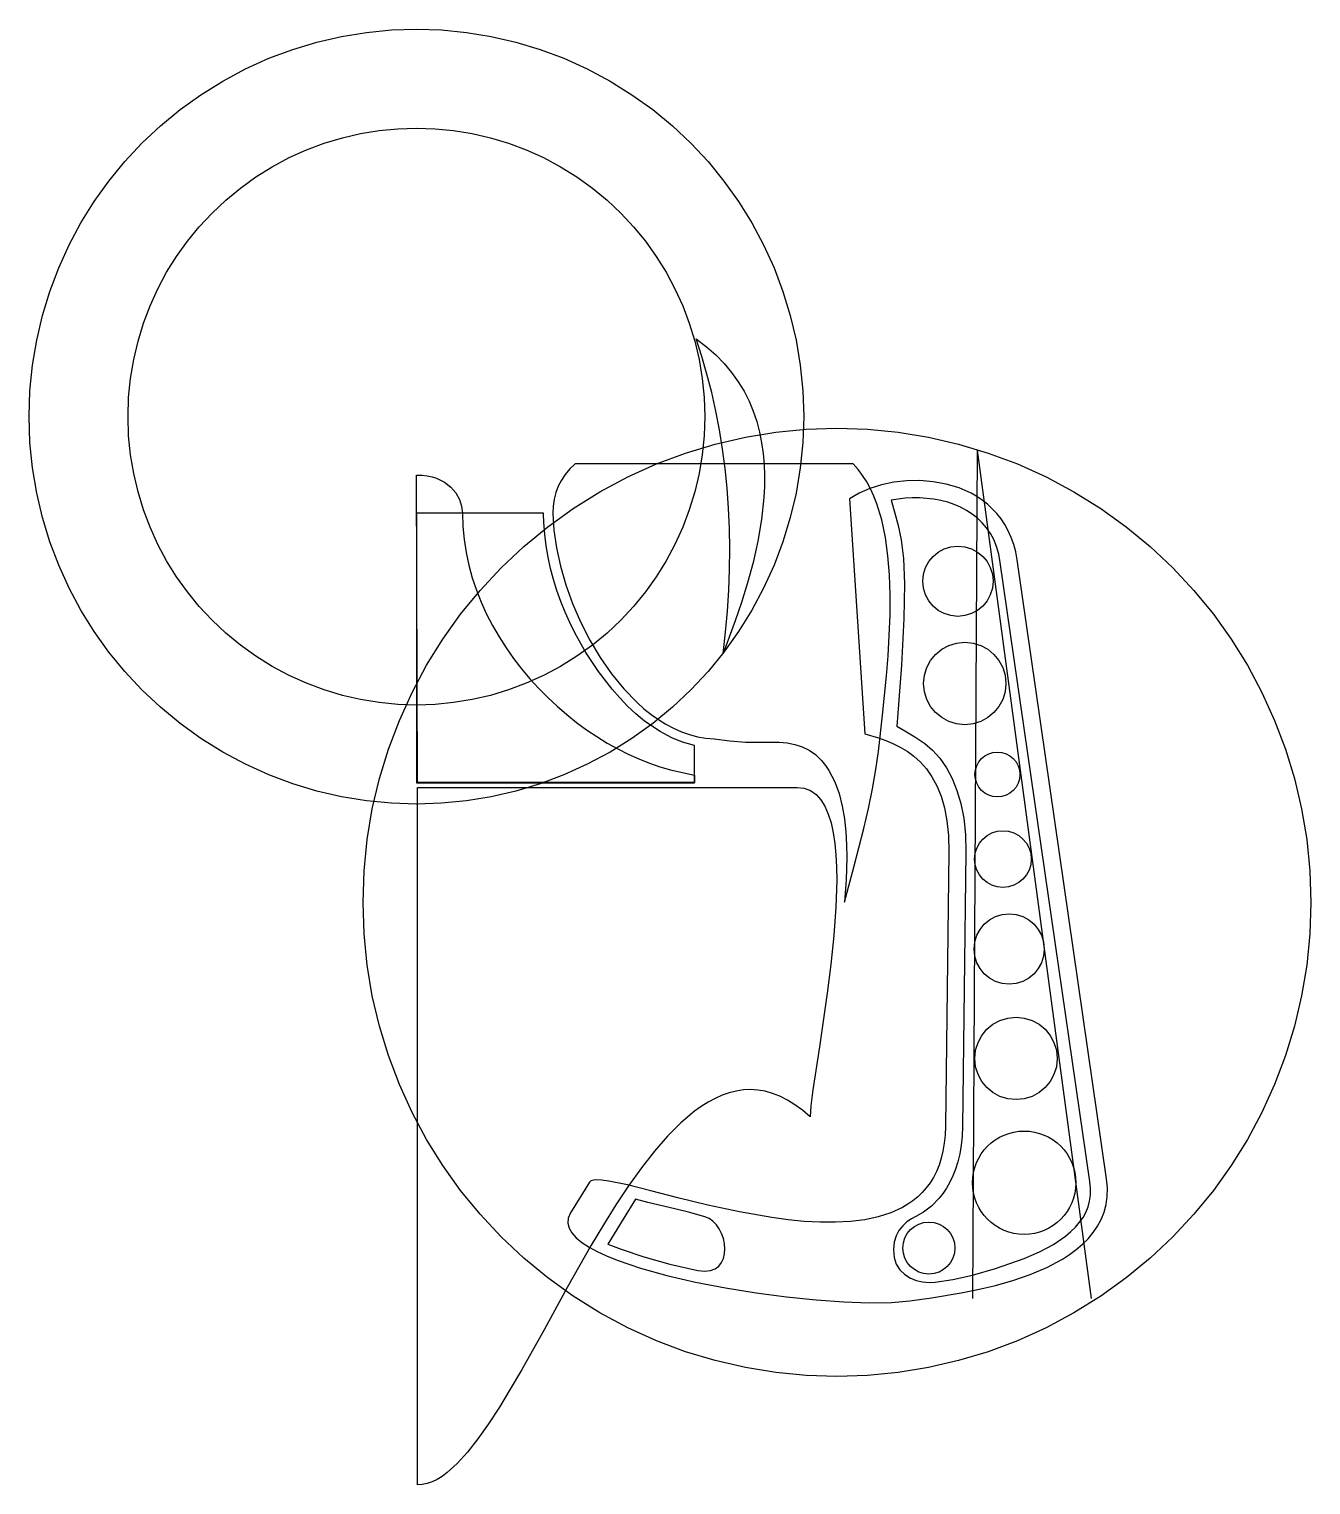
# Model space of a CAD drawing. Extents: x -71 to 165, y -71 to 350.
# Drawn here: x -71.4 to 165, y 82.1 to 350.4 of the extents above; entities that cross this region are included whole.
import ezdxf

# ---------------------------------------------------------------- set-up
doc = ezdxf.new("R2010")
doc.units = 0

msp = doc.modelspace()

# ---------------------------------------------------------------- linework, layer by layer
at = {"layer": 'base', "color": 4}
for p, q in [((0.185252, 210.63238), (49.834202, 210.63238)), ((0.185252, 82.050431), (0.185252, 210.63238)), ((49.834202, 210.63238), (70.221675, 210.63238)), ((70.221675, 210.63238), (71.538177, 210.481267)), ((71.538177, 210.481267), (72.701469, 210.039775)), ((72.701469, 210.039775), (73.718855, 209.325674)), ((73.718855, 209.325674), (74.597641, 208.356735)), ((74.597641, 208.356735), (75.345135, 207.150726)), ((75.345135, 207.150726), (75.968643, 205.725419)), ((75.968643, 205.725419), (76.475471, 204.09858)), ((76.475471, 204.09858), (76.872931, 202.287983)), ((76.872931, 202.287983), (77.168324, 200.311395)), ((77.168324, 200.311395), (77.368959, 198.186589)), ((77.368959, 198.186589), (77.482141, 195.931331)), ((77.482141, 195.931331), (77.515178, 193.563394)), ((77.515178, 193.563394), (77.370048, 188.560556)), ((77.370048, 188.560556), (76.99202, 183.320234)), ((76.99202, 183.320234), (76.43955, 177.984589)), ((76.43955, 177.984589), (75.77109, 172.695778)), ((75.77109, 172.695778), (74.320019, 162.827291)), ((74.320019, 162.827291), (73.106447, 154.85205)), ((55.095964, 153.312807), (53.815053, 152.624845)), ((56.385996, 153.885187), (55.095964, 153.312807)), ((57.685206, 154.33696), (56.385996, 153.885187)), ((58.993651, 154.663091), (57.685206, 154.33696)), ((60.311383, 154.858549), (58.993651, 154.663091)), ((61.638457, 154.918304), (60.311383, 154.858549)), ((62.974928, 154.837326), (61.638457, 154.918304)), ((64.320855, 154.610583), (62.974928, 154.837326)), ((65.676289, 154.233043), (64.320855, 154.610583)), ((67.041285, 153.699677), (65.676289, 154.233043)), ((68.415899, 153.005453), (67.041285, 153.699677)), ((69.800188, 152.145338), (68.415899, 153.005453)), ((73.106447, 154.85205), (72.734856, 151.929791)), ((51.280382, 150.922314), (48.781541, 148.817839)), ((52.54321, 151.82634), (51.280382, 150.922314)), ((53.815053, 152.624845), (52.54321, 151.82634)), ((71.194202, 151.114304), (69.800188, 152.145338)), ((72.598003, 149.907319), (71.194202, 151.114304)), ((72.734856, 151.929791), (72.598003, 149.907319)), ((48.781541, 148.817839), (46.318094, 146.351671)), ((46.318094, 146.351671), (43.889594, 143.564058)), ((43.889594, 143.564058), (41.495607, 140.49525)), ((41.495607, 140.49525), (39.135691, 137.185492)), ((39.135691, 137.185492), (36.809403, 133.675034)), ((36.809403, 133.675034), (34.516308, 130.004124)), ((34.516308, 130.004124), (32.255962, 126.213013)), ((32.255962, 126.213013), (27.83176, 118.431176)), ((27.83176, 118.431176), (23.533275, 110.651511)), ((23.533275, 110.651511), (19.356988, 103.196005)), ((19.356988, 103.196005), (17.313567, 99.690432)), ((17.313567, 99.690432), (15.299375, 96.386643)), ((15.299375, 96.386643), (13.313972, 93.32489)), ((13.313972, 93.32489), (11.356917, 90.545419)), ((11.356917, 90.545419), (9.42777, 88.088477)), ((7.526091, 85.994318), (5.65144, 84.303183)), ((9.42777, 88.088477), (7.526091, 85.994318)), ((4.724113, 83.621328), (3.803377, 83.055326)), ((5.65144, 84.303183), (4.724113, 83.621328)), ((1.080171, 82.102724), (0.185252, 82.050431)), ((1.981461, 82.290992), (1.080171, 82.102724)), ((2.889178, 82.610202), (1.981461, 82.290992)), ((3.803377, 83.055326), (2.889178, 82.610202))]:
    msp.add_line(p, q, dxfattribs=at)
at = {"layer": 'guideVane', "color": 4}
for p, q in [((52.63318, 290.089301), (51.575747, 293.315898)), ((51.575747, 293.315898), (53.484072, 291.877867)), ((53.59483, 286.795277), (52.63318, 290.089301)), ((53.484072, 291.877867), (55.209937, 290.363944)), ((55.209937, 290.363944), (56.760282, 288.779308)), ((56.760282, 288.779308), (58.142045, 287.129139)), ((54.459886, 283.436946), (53.59483, 286.795277)), ((58.142045, 287.129139), (59.362159, 285.418615)), ((59.362159, 285.418615), (60.42756, 283.652916)), ((55.227536, 280.017423), (54.459886, 283.436946)), ((60.42756, 283.652916), (61.345188, 281.837221)), ((61.345188, 281.837221), (62.121974, 279.976709)), ((55.896973, 276.539827), (55.227536, 280.017423)), ((62.121974, 279.976709), (62.764856, 278.076559)), ((56.467386, 273.007275), (55.896973, 276.539827)), ((62.764856, 278.076559), (63.280773, 276.14195)), ((63.280773, 276.14195), (63.67666, 274.178061)), ((63.67666, 274.178061), (63.959449, 272.190072)), ((56.937966, 269.422883), (56.467386, 273.007275)), ((63.959449, 272.190072), (64.136084, 270.183161)), ((57.307906, 265.78977), (56.937966, 269.422883)), ((64.136084, 270.183161), (64.213492, 268.162508)), ((57.576393, 262.111051), (57.307906, 265.78977)), ((64.198619, 266.133291), (64.098393, 264.10069)), ((64.213492, 268.162508), (64.198619, 266.133291)), ((64.098393, 264.10069), (63.669638, 260.046048)), ((57.742616, 258.389844), (57.576393, 262.111051)), ((57.805772, 254.629267), (57.742616, 258.389844)), ((63.669638, 260.046048), (62.982715, 256.040022)), ((62.982715, 256.040022), (62.093119, 252.124039)), ((57.765044, 250.832438), (57.805772, 254.629267)), ((57.619623, 247.002473), (57.765044, 250.832438)), ((62.093119, 252.124039), (61.056334, 248.339532)), ((57.368705, 243.142489), (57.619623, 247.002473)), ((61.056334, 248.339532), (59.927854, 244.727937)), ((59.927854, 244.727937), (58.763168, 241.330685)), ((57.01148, 239.255606), (57.368705, 243.142489)), ((56.547131, 235.344937), (57.01148, 239.255606)), ((58.763168, 241.330685), (56.547134, 235.344937)), ((56.547134, 235.344937), (56.547134, 235.344937))]:
    msp.add_line(p, q, dxfattribs=at)
at = {"layer": 'refAndJunk', "color": 4}
for p, q in [((-18.338107, 348.036862), (-13.806167, 349.083548)), ((-13.806167, 349.083548), (-9.229152, 349.831182)), ((-9.229152, 349.831182), (-4.622089, 350.279762)), ((-4.622089, 350.279762), (-0.000001, 350.429289)), ((-0.000001, 350.429289), (4.622088, 350.279762)), ((4.622088, 350.279762), (9.229151, 349.831182)), ((9.229151, 349.831182), (13.806166, 349.083548)), ((13.806166, 349.083548), (18.338106, 348.036862)), ((-27.206669, 345.046328), (-22.80995, 346.691121)), ((-22.80995, 346.691121), (-18.338107, 348.036862)), ((18.338106, 348.036862), (22.809949, 346.691121)), ((22.809949, 346.691121), (27.206668, 345.046328)), ((-31.513241, 343.10248), (-27.206669, 345.046328)), ((27.206668, 345.046328), (31.51324, 343.10248)), ((-39.75775, 338.342511), (-35.714641, 340.85958)), ((-35.714641, 340.85958), (-31.513241, 343.10248)), ((31.51324, 343.10248), (35.71464, 340.85958)), ((35.71464, 340.85958), (39.757748, 338.342511)), ((-43.594457, 335.584834), (-39.75775, 338.342511)), ((39.757748, 338.342511), (43.594455, 335.584834)), ((-47.217249, 332.59956), (-43.594457, 335.584834)), ((43.594455, 335.584834), (47.217248, 332.59956)), ((-50.618616, 329.399701), (-47.217249, 332.59956)), ((-16.984266, 329.402743), (-13.654537, 330.40478)), ((-13.654537, 330.40478), (-10.280058, 331.184142)), ((-10.280058, 331.184142), (-6.872018, 331.740829)), ((-6.872018, 331.740829), (-3.441603, 332.074842)), ((-3.441603, 332.074842), (-0.000001, 332.186179)), ((-0.000001, 332.186179), (3.441602, 332.074842)), ((3.441602, 332.074842), (6.872017, 331.740829)), ((6.872017, 331.740829), (10.280057, 331.184142)), ((10.280057, 331.184142), (13.654536, 330.40478)), ((13.654536, 330.40478), (16.984265, 329.402743)), ((47.217248, 332.59956), (50.618615, 329.399701)), ((-53.791044, 325.998269), (-50.618616, 329.399701)), ((-23.464728, 326.730645), (-20.258059, 328.178031)), ((-20.258059, 328.178031), (-16.984266, 329.402743)), ((16.984265, 329.402743), (20.258058, 328.178031)), ((20.258058, 328.178031), (23.464727, 326.730645)), ((50.618615, 329.399701), (53.791042, 325.998269)), ((-56.727021, 322.408275), (-53.791044, 325.998269)), ((-29.603581, 323.186376), (-26.593086, 325.060583)), ((-26.593086, 325.060583), (-23.464728, 326.730645)), ((23.464727, 326.730645), (26.593085, 325.060583)), ((26.593085, 325.060583), (29.60358, 323.186376)), ((53.791042, 325.998269), (56.727019, 322.408275)), ((-59.419034, 318.642731), (-56.727021, 322.408275)), ((-32.460389, 321.133013), (-29.603581, 323.186376)), ((29.60358, 323.186376), (32.460388, 321.133013)), ((56.727019, 322.408275), (59.419033, 318.642731)), ((-35.157917, 318.910181), (-32.460389, 321.133013)), ((32.460388, 321.133013), (35.157916, 318.910181)), ((-61.859572, 314.714649), (-59.419034, 318.642731)), ((-37.690571, 316.527569), (-35.157917, 318.910181)), ((35.157916, 318.910181), (37.69057, 316.527569)), ((59.419033, 318.642731), (61.859571, 314.714649)), ((-64.041122, 310.637039), (-61.859572, 314.714649)), ((-40.052758, 313.994866), (-37.690571, 316.527569)), ((37.69057, 316.527569), (40.052757, 313.994866)), ((61.859571, 314.714649), (64.041121, 310.637039)), ((-44.243354, 308.51794), (-42.238884, 311.32176)), ((-42.238884, 311.32176), (-40.052758, 313.994866)), ((40.052757, 313.994866), (42.238882, 311.32176)), ((42.238882, 311.32176), (44.243353, 308.51794)), ((-65.956172, 306.422915), (-64.041122, 310.637039)), ((64.041121, 310.637039), (65.956171, 306.422915)), ((-67.59721, 302.085288), (-65.956172, 306.422915)), ((-46.060576, 305.593093), (-44.243354, 308.51794)), ((44.243353, 308.51794), (46.060575, 305.593093)), ((65.956171, 306.422915), (67.597209, 302.085288)), ((-47.684956, 302.55691), (-46.060576, 305.593093)), ((46.060575, 305.593093), (47.684955, 302.55691)), ((-68.956723, 297.637169), (-67.59721, 302.085288)), ((-49.110901, 299.419077), (-47.684956, 302.55691)), ((47.684955, 302.55691), (49.1109, 299.419077)), ((67.597209, 302.085288), (68.956722, 297.637169)), ((-50.332816, 296.189284), (-49.110901, 299.419077)), ((49.1109, 299.419077), (50.332814, 296.189284)), ((-70.027199, 293.091569), (-68.956723, 297.637169)), ((-51.345108, 292.877219), (-50.332816, 296.189284)), ((50.332814, 296.189284), (51.345106, 292.877219)), ((68.956722, 297.637169), (70.027197, 293.091569)), ((-70.801125, 288.461502), (-70.027199, 293.091569)), ((-52.142183, 289.49257), (-51.345108, 292.877219)), ((51.345106, 292.877219), (52.142182, 289.49257)), ((70.027197, 293.091569), (70.801124, 288.461502)), ((-71.27099, 283.759978), (-70.801125, 288.461502)), ((-52.718448, 286.045026), (-52.142183, 289.49257)), ((52.142182, 289.49257), (52.718447, 286.045026)), ((70.801124, 288.461502), (71.270989, 283.759978)), ((-53.068309, 282.544276), (-52.718448, 286.045026)), ((52.718447, 286.045026), (53.068308, 282.544276)), ((-71.429281, 279.000008), (-71.27099, 283.759978)), ((-53.186172, 279.000008), (-53.068309, 282.544276)), ((53.068308, 282.544276), (53.186171, 279.000008)), ((71.270989, 283.759978), (71.42928, 279.000008)), ((-71.27099, 274.240039), (-71.429281, 279.000008)), ((-53.068309, 275.455739), (-53.186172, 279.000008)), ((53.186171, 279.000008), (53.068308, 275.455739)), ((53.186171, 279.000008), (53.186171, 279.000008)), ((66.270354, 276.11593), (71.908014, 276.664857)), ((71.42928, 279.000008), (71.270989, 274.240039)), ((71.42928, 279.000008), (71.42928, 279.000008)), ((71.908014, 276.664857), (77.564059, 276.847833)), ((77.564059, 276.847833), (83.220104, 276.664857)), ((83.220104, 276.664857), (88.857764, 276.11593)), ((-70.801125, 269.538515), (-71.27099, 274.240039)), ((-52.718448, 271.954989), (-53.068309, 275.455739)), ((49.651544, 272.27344), (55.123734, 273.920221)), ((53.068308, 275.455739), (52.718447, 271.954989)), ((55.123734, 273.920221), (60.669466, 275.201051)), ((60.669466, 275.201051), (66.270354, 276.11593)), ((71.270989, 274.240039), (70.801124, 269.538515)), ((88.857764, 276.11593), (94.458652, 275.201051)), ((94.458652, 275.201051), (100.004384, 273.920221)), ((100.004384, 273.920221), (105.476574, 272.27344)), ((-52.142183, 268.507445), (-52.718448, 271.954989)), ((44.271283, 270.260708), (49.651544, 272.27344)), ((52.718447, 271.954989), (52.142182, 268.507445)), ((103.394154, 272.796563), (102.536636, 116.407789)), ((103.394154, 272.796563), (124.43013, 116.407789)), ((105.476574, 272.27344), (110.856835, 270.260708)), ((-70.027199, 264.908447), (-70.801125, 269.538515)), ((-51.345108, 265.122796), (-52.142183, 268.507445)), ((39.001335, 267.882023), (44.271283, 270.260708)), ((52.142182, 268.507445), (51.345106, 265.122796)), ((70.801124, 269.538515), (70.027197, 264.908447)), ((110.856835, 270.260708), (116.126784, 267.882023)), ((33.860085, 265.137388), (39.001335, 267.882023)), ((116.126784, 267.882023), (121.268033, 265.137388)), ((-68.956723, 260.362848), (-70.027199, 264.908447)), ((-50.332816, 261.810731), (-51.345108, 265.122796)), ((28.912537, 262.057253), (33.860085, 265.137388)), ((51.345106, 265.122796), (50.332814, 261.810731)), ((70.027197, 264.908447), (68.956722, 260.362848)), ((121.268033, 265.137388), (126.215581, 262.057253)), ((-67.59721, 255.914729), (-68.956723, 260.362848)), ((-49.110901, 258.580938), (-50.332816, 261.810731)), ((24.217562, 258.682686), (28.912537, 262.057253)), ((50.332814, 261.810731), (49.1109, 258.580938)), ((68.956722, 260.362848), (67.597209, 255.914729)), ((126.215581, 262.057253), (130.910556, 258.682686)), ((-47.684956, 255.443105), (-49.110901, 258.580938)), ((19.784353, 255.029609), (24.217562, 258.682686)), ((49.1109, 258.580938), (47.684955, 255.443105)), ((130.910556, 258.682686), (135.343765, 255.029609)), ((-65.956172, 251.577101), (-67.59721, 255.914729)), ((-46.060576, 252.406922), (-47.684956, 255.443105)), ((15.622104, 251.113945), (19.784353, 255.029609)), ((47.684955, 255.443105), (46.060575, 252.406922)), ((67.597209, 255.914729), (65.956171, 251.577101)), ((135.343765, 255.029609), (139.506014, 251.113945)), ((-44.243354, 249.482075), (-46.060576, 252.406922)), ((46.060575, 252.406922), (44.243353, 249.482075)), ((-64.041122, 247.362977), (-65.956172, 251.577101)), ((11.740007, 246.951615), (15.622104, 251.113945)), ((65.956171, 251.577101), (64.041121, 247.362977)), ((139.506014, 251.113945), (143.388111, 246.951615)), ((-61.859572, 243.285368), (-64.041122, 247.362977)), ((-42.238884, 246.678255), (-44.243354, 249.482075)), ((8.147255, 242.558543), (11.740007, 246.951615)), ((44.243353, 249.482075), (42.238882, 246.678255)), ((64.041121, 247.362977), (61.859571, 243.285368)), ((143.388111, 246.951615), (146.980863, 242.558543)), ((-40.052758, 244.005149), (-42.238884, 246.678255)), ((42.238882, 246.678255), (40.052757, 244.005149)), ((-59.419034, 239.357286), (-61.859572, 243.285368)), ((-37.690571, 241.472446), (-40.052758, 244.005149)), ((4.85304, 237.95065), (8.147255, 242.558543)), ((40.052757, 244.005149), (37.69057, 241.472446)), ((61.859571, 243.285368), (59.419033, 239.357286)), ((146.980863, 242.558543), (150.275078, 237.95065)), ((-56.727021, 235.591742), (-59.419034, 239.357286)), ((-35.157917, 239.089834), (-37.690571, 241.472446)), ((-32.460389, 236.867002), (-35.157917, 239.089834)), ((35.157916, 239.089834), (32.460388, 236.867002)), ((37.69057, 241.472446), (35.157916, 239.089834)), ((59.419033, 239.357286), (56.727019, 235.591742)), ((-29.603581, 234.813639), (-32.460389, 236.867002)), ((1.866556, 233.143859), (4.85304, 237.95065)), ((32.460388, 236.867002), (29.60358, 234.813639)), ((150.275078, 237.95065), (153.261562, 233.143859)), ((-53.791044, 232.001748), (-56.727021, 235.591742)), ((-26.593086, 232.939432), (-29.603581, 234.813639)), ((29.60358, 234.813639), (26.593085, 232.939432)), ((56.727019, 235.591742), (53.791042, 232.001748)), ((-50.618616, 228.600315), (-53.791044, 232.001748)), ((-23.464728, 231.26937), (-26.593086, 232.939432)), ((-20.258059, 229.821984), (-23.464728, 231.26937)), ((-0.803005, 228.154092), (1.866556, 233.143859)), ((23.464727, 231.26937), (20.258058, 229.821984)), ((26.593085, 232.939432), (23.464727, 231.26937)), ((53.791042, 232.001748), (50.618615, 228.600315)), ((153.261562, 233.143859), (155.931123, 228.154092)), ((-47.217249, 225.400456), (-50.618616, 228.600315)), ((-16.984266, 228.597272), (-20.258059, 229.821984)), ((-13.654537, 227.595235), (-16.984266, 228.597272)), ((-3.14645, 222.997272), (-0.803005, 228.154092)), ((16.984265, 228.597272), (13.654536, 227.595235)), ((20.258058, 229.821984), (16.984265, 228.597272)), ((50.618615, 228.600315), (47.217248, 225.400456)), ((155.931123, 228.154092), (158.274568, 222.997272)), ((-10.280058, 226.815873), (-13.654537, 227.595235)), ((-6.872018, 226.259186), (-10.280058, 226.815873)), ((-3.441603, 225.925173), (-6.872018, 226.259186)), ((-0.000001, 225.813836), (-3.441603, 225.925173)), ((3.441602, 225.925173), (-0.000001, 225.813836)), ((6.872017, 226.259186), (3.441602, 225.925173)), ((10.280057, 226.815873), (6.872017, 226.259186)), ((13.654536, 227.595235), (10.280057, 226.815873)), ((-43.594457, 222.415183), (-47.217249, 225.400456)), ((-5.154586, 217.689321), (-3.14645, 222.997272)), ((47.217248, 225.400456), (43.594455, 222.415183)), ((158.274568, 222.997272), (160.282704, 217.689321)), ((-39.75775, 219.657506), (-43.594457, 222.415183)), ((43.594455, 222.415183), (39.757748, 219.657506)), ((-35.714641, 217.140437), (-39.75775, 219.657506)), ((-6.818221, 212.246162), (-5.154586, 217.689321)), ((39.757748, 219.657506), (35.71464, 217.140437)), ((160.282704, 217.689321), (161.946339, 212.246162)), ((-31.513241, 214.897536), (-35.714641, 217.140437)), ((-27.206669, 212.953689), (-31.513241, 214.897536)), ((31.51324, 214.897536), (27.206668, 212.953689)), ((35.71464, 217.140437), (31.51324, 214.897536)), ((-22.80995, 211.308895), (-27.206669, 212.953689)), ((-8.128161, 206.683716), (-6.818221, 212.246162)), ((27.206668, 212.953689), (22.809949, 211.308895)), ((161.946339, 212.246162), (163.256279, 206.683716)), ((-18.338107, 209.963155), (-22.80995, 211.308895)), ((-13.806167, 208.916468), (-18.338107, 209.963155)), ((18.338106, 209.963155), (13.806166, 208.916468)), ((22.809949, 211.308895), (18.338106, 209.963155)), ((-9.229152, 208.168835), (-13.806167, 208.916468)), ((-4.622089, 207.720255), (-9.229152, 208.168835)), ((-9.075215, 201.017906), (-8.128161, 206.683716)), ((-0.000001, 207.570728), (-4.622089, 207.720255)), ((4.622088, 207.720255), (-0.000001, 207.570728)), ((9.229151, 208.168835), (4.622088, 207.720255)), ((13.806166, 208.916468), (9.229151, 208.168835)), ((163.256279, 206.683716), (164.203333, 201.017906)), ((-9.650188, 195.264655), (-9.075215, 201.017906)), ((164.203333, 201.017906), (164.778306, 195.264655)), ((-9.843888, 189.439885), (-9.650188, 195.264655)), ((164.778306, 195.264655), (164.972006, 189.439885)), ((-9.650188, 183.615115), (-9.843888, 189.439885)), ((164.972006, 189.439885), (164.778306, 183.615115)), ((164.972006, 189.439885), (164.972006, 189.439885)), ((-9.075215, 177.861864), (-9.650188, 183.615115)), ((164.778306, 183.615115), (164.203333, 177.861864)), ((-8.128161, 172.196054), (-9.075215, 177.861864)), ((164.203333, 177.861864), (163.256279, 172.196054)), ((-6.818221, 166.633609), (-8.128161, 172.196054)), ((163.256279, 172.196054), (161.946339, 166.633609)), ((-5.154586, 161.190449), (-6.818221, 166.633609)), ((161.946339, 166.633609), (160.282704, 161.190449)), ((-3.14645, 155.882498), (-5.154586, 161.190449)), ((160.282704, 161.190449), (158.274568, 155.882498)), ((-0.803005, 150.725678), (-3.14645, 155.882498)), ((158.274568, 155.882498), (155.931123, 150.725678)), ((1.866556, 145.735911), (-0.803005, 150.725678)), ((155.931123, 150.725678), (153.261562, 145.735911)), ((4.85304, 140.92912), (1.866556, 145.735911)), ((153.261562, 145.735911), (150.275078, 140.92912)), ((8.147255, 136.321227), (4.85304, 140.92912)), ((150.275078, 140.92912), (146.980863, 136.321227)), ((11.740007, 131.928155), (8.147255, 136.321227)), ((146.980863, 136.321227), (143.388111, 131.928155)), ((15.622104, 127.765825), (11.740007, 131.928155)), ((143.388111, 131.928155), (139.506014, 127.765825)), ((19.784353, 123.850161), (15.622104, 127.765825)), ((139.506014, 127.765825), (135.343765, 123.850161)), ((24.217562, 120.197084), (19.784353, 123.850161)), ((135.343765, 123.850161), (130.910556, 120.197084)), ((28.912537, 116.822517), (24.217562, 120.197084)), ((130.910556, 120.197084), (126.215581, 116.822517)), ((33.860085, 113.742382), (28.912537, 116.822517)), ((126.215581, 116.822517), (121.268033, 113.742382)), ((39.001335, 110.997747), (33.860085, 113.742382)), ((121.268033, 113.742382), (116.126784, 110.997747)), ((44.271283, 108.619063), (39.001335, 110.997747)), ((116.126784, 110.997747), (110.856835, 108.619063)), ((49.651544, 106.60633), (44.271283, 108.619063)), ((110.856835, 108.619063), (105.476574, 106.60633)), ((55.123734, 104.959549), (49.651544, 106.60633)), ((60.669466, 103.678719), (55.123734, 104.959549)), ((100.004384, 104.959549), (94.458652, 103.678719)), ((105.476574, 106.60633), (100.004384, 104.959549)), ((66.270354, 102.76384), (60.669466, 103.678719)), ((71.908014, 102.214913), (66.270354, 102.76384)), ((77.564059, 102.031938), (71.908014, 102.214913)), ((83.220104, 102.214913), (77.564059, 102.031938)), ((88.857764, 102.76384), (83.220104, 102.214913)), ((94.458652, 103.678719), (88.857764, 102.76384))]:
    msp.add_line(p, q, dxfattribs=at)
at = {"layer": 'shroud', "color": 4}
for p, q in [((28.299849, 269.347154), (27.456509, 268.346841)), ((29.277767, 270.289716), (28.299849, 269.347154)), ((80.544803, 270.289716), (29.277767, 270.289716)), ((81.455918, 269.262427), (80.5448, 270.289742)), ((80.5448, 270.289742), (80.5448, 270.289742)), ((82.289179, 268.150285), (81.455918, 269.262427)), ((26.170886, 266.173043), (25.727263, 264.999598)), ((26.747078, 267.288797), (26.170886, 266.173043)), ((27.456509, 268.346841), (26.747078, 267.288797)), ((83.047431, 266.957741), (82.289179, 268.150285)), ((83.733521, 265.689214), (83.047431, 266.957741)), ((25.415539, 263.768483), (25.235043, 262.479718)), ((25.727263, 264.999598), (25.415539, 263.768483)), ((84.350298, 264.349127), (83.733521, 265.689214)), ((84.900609, 262.941902), (84.350298, 264.349127)), ((25.235043, 262.479718), (25.185106, 261.133323)), ((25.185106, 261.133323), (25.365109, 258.044429)), ((85.813225, 259.943734), (84.900609, 262.941902)), ((25.365109, 258.044429), (25.830547, 254.792437)), ((86.494157, 256.730086), (85.813225, 259.943734)), ((86.966194, 253.336344), (86.494157, 256.730086)), ((25.830547, 254.792437), (26.568217, 251.426386)), ((87.252113, 249.797885), (86.966194, 253.336344)), ((26.568217, 251.426386), (27.564916, 247.995316)), ((87.374705, 246.150086), (87.252113, 249.797885)), ((27.564916, 247.995316), (28.807441, 244.548266)), ((28.807441, 244.548266), (30.282589, 241.134276)), ((87.356755, 242.428331), (87.374705, 246.150086)), ((87.221046, 238.668), (87.356755, 242.428331)), ((30.282589, 241.134276), (31.977157, 237.802386)), ((31.977157, 237.802386), (33.877942, 234.601634)), ((86.990363, 234.90447), (87.221046, 238.668)), ((33.877942, 234.601634), (35.97174, 231.58106)), ((86.687491, 231.173123), (86.990363, 234.90447)), ((35.97174, 231.58106), (38.245349, 228.789704)), ((85.956326, 223.948502), (86.687491, 231.173123)), ((38.245349, 228.789704), (40.685565, 226.276606)), ((40.685565, 226.276606), (41.964025, 225.139729)), ((41.964025, 225.139729), (43.279186, 224.090805)), ((43.279186, 224.090805), (44.629397, 223.135966)), ((44.629397, 223.135966), (46.013008, 222.28134)), ((85.209832, 217.277172), (85.956326, 223.948502)), ((46.013008, 222.28134), (47.428368, 221.533059)), ((47.428368, 221.533059), (48.873828, 220.897251)), ((48.873828, 220.897251), (50.347736, 220.380048)), ((50.347736, 220.380048), (51.848443, 219.987578)), ((51.848443, 219.987578), (53.374298, 219.725972)), ((53.374298, 219.725972), (54.92365, 219.60136)), ((54.92365, 219.60136), (57.79374, 219.194252)), ((57.79374, 219.194252), (60.676765, 218.969792)), ((60.676765, 218.969792), (64.080791, 218.955681)), ((64.080791, 218.955681), (65.49736, 219.001214)), ((65.49736, 219.001214), (66.933487, 218.965694)), ((66.933487, 218.965694), (68.366826, 218.823471)), ((68.366826, 218.823471), (69.775025, 218.548894)), ((69.775025, 218.548894), (71.135742, 218.116315)), ((71.135742, 218.116315), (72.426632, 217.50008)), ((72.426632, 217.50008), (73.625346, 216.674543)), ((73.625346, 216.674543), (74.709536, 215.614051)), ((74.709536, 215.614051), (75.430394, 214.696211)), ((84.754387, 213.908238), (85.209832, 217.277172)), ((75.430394, 214.696211), (76.073426, 213.731781)), ((76.073426, 213.731781), (76.643032, 212.724987)), ((76.643032, 212.724987), (77.143607, 211.680051)), ((84.130464, 210.369165), (84.754387, 213.908238)), ((77.143607, 211.680051), (77.955233, 209.492628)), ((77.955233, 209.492628), (78.543463, 207.203295)), ((83.375209, 206.730421), (84.130464, 210.369165)), ((78.543463, 207.203295), (78.94346, 204.845825)), ((82.525757, 203.062463), (83.375209, 206.730421)), ((78.94346, 204.845825), (79.190376, 202.453992)), ((79.190376, 202.453992), (79.319374, 200.061572)), ((80.692814, 195.920793), (82.525757, 203.062463)), ((79.319374, 200.061572), (79.365613, 197.702343)), ((78.928747, 189.507877), (80.692814, 195.920793)), ((79.365613, 197.702343), (79.233841, 193.600133)), ((79.233841, 193.600133), (78.928747, 189.507877))]:
    msp.add_line(p, q, dxfattribs=at)
at = {"layer": 'stand', "color": 4}
for p, q in [((83.611649, 265.737734), (81.633621, 264.864982)), ((85.767067, 266.419106), (83.611649, 265.737734)), ((88.057858, 266.897452), (85.767067, 266.419106)), ((90.442007, 267.161125), (88.057858, 266.897452)), ((92.877496, 267.198481), (90.442007, 267.161125)), ((95.322309, 266.997874), (92.877496, 267.198481)), ((97.73443, 266.547658), (95.322309, 266.997874)), ((100.071843, 265.836186), (97.73443, 266.547658)), ((102.29253, 264.851814), (100.071843, 265.836186)), ((81.633621, 264.864982), (79.874999, 263.812495)), ((79.874999, 263.812495), (82.687499, 220.500001)), ((103.345971, 264.253651), (102.29253, 264.851814)), ((104.354475, 263.582895), (103.345971, 264.253651)), ((105.312789, 262.838092), (104.354475, 263.582895)), ((106.215662, 262.017784), (105.312789, 262.838092)), ((107.057841, 261.120517), (106.215662, 262.017784)), ((107.834074, 260.144835), (107.057841, 261.120517)), ((108.53911, 259.089282), (107.834074, 260.144835)), ((109.167695, 257.952403), (108.53911, 259.089282)), ((109.714579, 256.73274), (109.167695, 257.952403)), ((97.348468, 254.622701), (98.56515, 255.00038)), ((98.56515, 255.00038), (99.87144, 255.132065)), ((99.87144, 255.132065), (101.177729, 255.00038)), ((101.177729, 255.00038), (102.394411, 254.622701)), ((110.174509, 255.42884), (109.714579, 256.73274)), ((110.542232, 254.039246), (110.174509, 255.42884)), ((94.496709, 252.274345), (95.288183, 253.233619)), ((95.288183, 253.233619), (96.247457, 254.025093)), ((96.247457, 254.025093), (97.348468, 254.622701)), ((102.394411, 254.622701), (103.495421, 254.025093)), ((103.495421, 254.025093), (104.454695, 253.233619)), ((104.454695, 253.233619), (105.246169, 252.274345)), ((110.812498, 252.562502), (110.542232, 254.039246)), ((127.30482, 138.44409), (110.812498, 252.562502)), ((93.389735, 248.650363), (93.52142, 249.956653)), ((93.52142, 249.956653), (93.8991, 251.173335)), ((93.8991, 251.173335), (94.496709, 252.274345)), ((105.246169, 252.274345), (105.843777, 251.173335)), ((105.843777, 251.173335), (106.221456, 249.956653)), ((106.221456, 249.956653), (106.353142, 248.650363)), ((93.52142, 247.344074), (93.389735, 248.650363)), ((93.8991, 246.127392), (93.52142, 247.344074)), ((106.221456, 247.344074), (105.843777, 246.127392)), ((106.353142, 248.650363), (106.221456, 247.344074)), ((106.353142, 248.650363), (106.353142, 248.650363)), ((94.496709, 245.026382), (93.8991, 246.127392)), ((95.288183, 244.067108), (94.496709, 245.026382)), ((105.246169, 245.026382), (104.454695, 244.067108)), ((105.843777, 246.127392), (105.246169, 245.026382)), ((96.247457, 243.275634), (95.288183, 244.067108)), ((97.348468, 242.678026), (96.247457, 243.275634)), ((98.56515, 242.300347), (97.348468, 242.678026)), ((99.87144, 242.168662), (98.56515, 242.300347)), ((101.177729, 242.300347), (99.87144, 242.168662)), ((102.394411, 242.678026), (101.177729, 242.300347)), ((103.495421, 243.275634), (102.394411, 242.678026)), ((104.454695, 244.067108), (103.495421, 243.275634)), ((96.884571, 236.089485), (98.174893, 236.789849)), ((98.174893, 236.789849), (99.600777, 237.232468)), ((99.600777, 237.232468), (101.131675, 237.386795)), ((101.131675, 237.386795), (102.662573, 237.232468)), ((102.662573, 237.232468), (104.088456, 236.789849)), ((104.088456, 236.789849), (105.378778, 236.089485)), ((94.132427, 232.747385), (94.832791, 234.037707)), ((94.832791, 234.037707), (95.760354, 235.161923)), ((95.760354, 235.161923), (96.884571, 236.089485)), ((105.378778, 236.089485), (106.502994, 235.161923)), ((106.502994, 235.161923), (107.430556, 234.037707)), ((107.430556, 234.037707), (108.13092, 232.747385)), ((93.53548, 229.790604), (93.689808, 231.321502)), ((93.689808, 231.321502), (94.132427, 232.747385)), ((108.13092, 232.747385), (108.573539, 231.321502)), ((108.573539, 231.321502), (108.727867, 229.790604)), ((93.689808, 228.259705), (93.53548, 229.790604)), ((94.132427, 226.833821), (93.689808, 228.259705)), ((108.573539, 228.259705), (108.13092, 226.833821)), ((108.727867, 229.790604), (108.573539, 228.259705)), ((108.727867, 229.790604), (108.727867, 229.790604)), ((94.832791, 225.543498), (94.132427, 226.833821)), ((95.760354, 224.419282), (94.832791, 225.543498)), ((107.430556, 225.543498), (106.502994, 224.419282)), ((108.13092, 226.833821), (107.430556, 225.543498)), ((96.884571, 223.491719), (95.760354, 224.419282)), ((98.174893, 222.791356), (96.884571, 223.491719)), ((99.600777, 222.348737), (98.174893, 222.791356)), ((104.088456, 222.791356), (102.662573, 222.348737)), ((105.378778, 223.491719), (104.088456, 222.791356)), ((106.502994, 224.419282), (105.378778, 223.491719)), ((82.687499, 220.500001), (85.233545, 219.754122)), ((101.131675, 222.194409), (99.600777, 222.348737)), ((102.662573, 222.348737), (101.131675, 222.194409)), ((85.233545, 219.754122), (86.555646, 219.287666)), ((86.555646, 219.287666), (87.886989, 218.734751)), ((87.886989, 218.734751), (89.209963, 218.077292)), ((89.209963, 218.077292), (90.506962, 217.297203)), ((90.506962, 217.297203), (91.760377, 216.3764)), ((91.760377, 216.3764), (92.952599, 215.296796)), ((92.952599, 215.296796), (94.06602, 214.040307)), ((103.34177, 214.629146), (103.723588, 215.332592)), ((103.723588, 215.332592), (104.229269, 215.945482)), ((104.229269, 215.945482), (104.842158, 216.451163)), ((104.842158, 216.451163), (105.545604, 216.832981)), ((105.545604, 216.832981), (106.322954, 217.074284)), ((106.322954, 217.074284), (107.157554, 217.158419)), ((107.157554, 217.158419), (107.992155, 217.074284)), ((107.992155, 217.074284), (108.769505, 216.832981)), ((108.769505, 216.832981), (109.472951, 216.451163)), ((109.472951, 216.451163), (110.08584, 215.945482)), ((110.08584, 215.945482), (110.59152, 215.332592)), ((110.59152, 215.332592), (110.973338, 214.629146)), ((94.06602, 214.040307), (95.083032, 212.588846)), ((95.083032, 212.588846), (95.986026, 210.924328)), ((103.016332, 213.017194), (103.100467, 213.851795)), ((103.100467, 212.182595), (103.016332, 213.017194)), ((103.100467, 213.851795), (103.34177, 214.629146)), ((103.34177, 211.405245), (103.100467, 212.182595)), ((110.973338, 214.629146), (111.214641, 213.851795)), ((111.214641, 212.182595), (110.973338, 211.405245)), ((111.214641, 213.851795), (111.298776, 213.017194)), ((111.298776, 213.017194), (111.214641, 212.182595)), ((111.298776, 213.017194), (111.298776, 213.017194)), ((95.986026, 210.924328), (96.757394, 209.028668)), ((103.723588, 210.7018), (103.34177, 211.405245)), ((104.229269, 210.088911), (103.723588, 210.7018)), ((104.842158, 209.583231), (104.229269, 210.088911)), ((105.545604, 209.201413), (104.842158, 209.583231)), ((109.472951, 209.583231), (108.769505, 209.201413)), ((110.08584, 210.088911), (109.472951, 209.583231)), ((110.59152, 210.7018), (110.08584, 210.088911)), ((110.973338, 211.405245), (110.59152, 210.7018)), ((96.757394, 209.028668), (97.379528, 206.883781)), ((97.379528, 206.883781), (97.83482, 204.47158)), ((106.322954, 208.96011), (105.545604, 209.201413)), ((107.157554, 208.875976), (106.322954, 208.96011)), ((107.992155, 208.96011), (107.157554, 208.875976)), ((108.769505, 209.201413), (107.992155, 208.96011)), ((97.83482, 204.47158), (98.10566, 201.773981)), ((98.10566, 201.773981), (98.17444, 198.772897)), ((104.485046, 201.121639), (105.257634, 201.759082)), ((105.257634, 201.759082), (106.144374, 202.240389)), ((106.144374, 202.240389), (107.124274, 202.544567)), ((107.124274, 202.544567), (108.176342, 202.650625)), ((108.176342, 202.650625), (109.228411, 202.544567)), ((109.228411, 202.544567), (110.20831, 202.240389)), ((110.20831, 202.240389), (111.09505, 201.759082)), ((111.09505, 201.759082), (111.867637, 201.121639)), ((98.17444, 198.772897), (97.563697, 148.160902)), ((103.062118, 198.482412), (103.366297, 199.462312)), ((103.366297, 199.462312), (103.847603, 200.349052)), ((103.847603, 200.349052), (104.485046, 201.121639)), ((111.867637, 201.121639), (112.505079, 200.349052)), ((112.505079, 200.349052), (112.986385, 199.462312)), ((112.986385, 199.462312), (113.290563, 198.482412)), ((102.956061, 197.430343), (103.062118, 198.482412)), ((103.062118, 196.378274), (102.956061, 197.430343)), ((103.366297, 195.398374), (103.062118, 196.378274)), ((113.290563, 196.378274), (112.986385, 195.398374)), ((113.290563, 198.482412), (113.396621, 197.430343)), ((113.396621, 197.430343), (113.290563, 196.378274)), ((113.396621, 197.430343), (113.396621, 197.430343)), ((103.847603, 194.511634), (103.366297, 195.398374)), ((104.485046, 193.739046), (103.847603, 194.511634)), ((105.257634, 193.101604), (104.485046, 193.739046)), ((111.867637, 193.739046), (111.09505, 193.101604)), ((112.505079, 194.511634), (111.867637, 193.739046)), ((112.986385, 195.398374), (112.505079, 194.511634)), ((106.144374, 192.620297), (105.257634, 193.101604)), ((107.124274, 192.316119), (106.144374, 192.620297)), ((108.176342, 192.210062), (107.124274, 192.316119)), ((109.228411, 192.316119), (108.176342, 192.210062)), ((110.20831, 192.620297), (109.228411, 192.316119)), ((111.09505, 193.101604), (110.20831, 192.620297)), ((103.950546, 184.467528), (104.74202, 185.426802)), ((104.74202, 185.426802), (105.701294, 186.218276)), ((105.701294, 186.218276), (106.802304, 186.815885)), ((106.802304, 186.815885), (108.018986, 187.193564)), ((108.018986, 187.193564), (109.325275, 187.32525)), ((109.325275, 187.32525), (110.631564, 187.193564)), ((110.631564, 187.193564), (111.848246, 186.815885)), ((111.848246, 186.815885), (112.949256, 186.218276)), ((112.949256, 186.218276), (113.90853, 185.426802)), ((113.90853, 185.426802), (114.700004, 184.467528)), ((102.975258, 182.149834), (103.352937, 183.366517)), ((103.352937, 183.366517), (103.950546, 184.467528)), ((114.700004, 184.467528), (115.297612, 183.366517)), ((115.297612, 183.366517), (115.675291, 182.149834)), ((102.843573, 180.843545), (102.975258, 182.149834)), ((102.975258, 179.537256), (102.843573, 180.843545)), ((115.675291, 182.149834), (115.806976, 180.843545)), ((115.806976, 180.843545), (115.675291, 179.537256)), ((115.806976, 180.843545), (115.806976, 180.843545)), ((103.352937, 178.320574), (102.975258, 179.537256)), ((103.950546, 177.219563), (103.352937, 178.320574)), ((104.74202, 176.260289), (103.950546, 177.219563)), ((114.700004, 177.219563), (113.90853, 176.260289)), ((115.297612, 178.320574), (114.700004, 177.219563)), ((115.675291, 179.537256), (115.297612, 178.320574)), ((105.701294, 175.468816), (104.74202, 176.260289)), ((106.802304, 174.871207), (105.701294, 175.468816)), ((108.018986, 174.493528), (106.802304, 174.871207)), ((109.325275, 174.361843), (108.018986, 174.493528)), ((110.631564, 174.493528), (109.325275, 174.361843)), ((111.848246, 174.871207), (110.631564, 174.493528)), ((112.949256, 175.468816), (111.848246, 174.871207)), ((113.90853, 176.260289), (112.949256, 175.468816)), ((105.214189, 166.05113), (106.338405, 166.978695)), ((106.338405, 166.978695), (107.628728, 167.679061)), ((107.628728, 167.679061), (109.054612, 168.121681)), ((109.054612, 168.121681), (110.58551, 168.276009)), ((110.58551, 168.276009), (112.116407, 168.121681)), ((112.116407, 168.121681), (113.542291, 167.679061)), ((113.542291, 167.679061), (114.832613, 166.978695)), ((114.832613, 166.978695), (115.956829, 166.05113)), ((103.586262, 163.636589), (104.286626, 164.926913)), ((104.286626, 164.926913), (105.214189, 166.05113)), ((115.956829, 166.05113), (116.884391, 164.926913)), ((116.884391, 164.926913), (117.584755, 163.636589)), ((102.989315, 160.679806), (103.143643, 162.210704)), ((103.143643, 162.210704), (103.586262, 163.636589)), ((117.584755, 163.636589), (118.027374, 162.210704)), ((118.027374, 162.210704), (118.181701, 160.679806)), ((103.143643, 159.148908), (102.989315, 160.679806)), ((103.586262, 157.723026), (103.143643, 159.148908)), ((118.027374, 159.148908), (117.584755, 157.723026)), ((118.181701, 160.679806), (118.027374, 159.148908)), ((118.181701, 160.679806), (118.181701, 160.679806)), ((104.286626, 156.432705), (103.586262, 157.723026)), ((105.214189, 155.308491), (104.286626, 156.432705)), ((116.884391, 156.432705), (115.956829, 155.308491)), ((117.584755, 157.723026), (116.884391, 156.432705)), ((106.338405, 154.38093), (105.214189, 155.308491)), ((107.628728, 153.680568), (106.338405, 154.38093)), ((109.054612, 153.23795), (107.628728, 153.680568)), ((110.58551, 153.083623), (109.054612, 153.23795)), ((112.116407, 153.23795), (110.58551, 153.083623)), ((113.542291, 153.680568), (112.116407, 153.23795)), ((114.832613, 154.38093), (113.542291, 153.680568)), ((115.956829, 155.308491), (114.832613, 154.38093)), ((97.563697, 148.160902), (97.498592, 146.547948)), ((97.345202, 145.027595), (97.106324, 143.597595)), ((97.498592, 146.547948), (97.345202, 145.027595)), ((105.346304, 144.495036), (106.023283, 145.110317)), ((106.023283, 145.110317), (106.757169, 145.659106)), ((106.757169, 145.659106), (107.54317, 146.136614)), ((107.54317, 146.136614), (108.376494, 146.538047)), ((108.376494, 146.538047), (109.25235, 146.858614)), ((109.25235, 146.858614), (110.165945, 147.093524)), ((110.165945, 147.093524), (111.112488, 147.237983)), ((111.112488, 147.237983), (112.087186, 147.287201)), ((112.087186, 147.287201), (113.061885, 147.237983)), ((113.061885, 147.237983), (114.008428, 147.093524)), ((114.008428, 147.093524), (114.922023, 146.858614)), ((114.922023, 146.858614), (115.797879, 146.538047)), ((115.797879, 146.538047), (116.631203, 146.136614)), ((116.631203, 146.136614), (117.417204, 145.659106)), ((117.417204, 145.659106), (118.15109, 145.110317)), ((118.15109, 145.110317), (118.828069, 144.495036)), ((96.784754, 142.255696), (96.38329, 140.999648)), ((97.106324, 143.597595), (96.784754, 142.255696)), ((103.303292, 141.464846), (103.704725, 142.29817)), ((103.704725, 142.29817), (104.182233, 143.084171)), ((104.182233, 143.084171), (104.731023, 143.818057)), ((104.731023, 143.818057), (105.346304, 144.495036)), ((118.828069, 144.495036), (119.44335, 143.818057)), ((119.44335, 143.818057), (119.99214, 143.084171)), ((119.99214, 143.084171), (120.469647, 142.29817)), ((120.469647, 142.29817), (120.871081, 141.464846)), ((95.904726, 139.827201), (95.35186, 138.736103)), ((96.38329, 140.999648), (95.904726, 139.827201)), ((102.603355, 138.728854), (102.747815, 139.675396)), ((102.747815, 139.675396), (102.982724, 140.588991)), ((102.982724, 140.588991), (103.303292, 141.464846)), ((120.871081, 141.464846), (121.191648, 140.588991)), ((121.191648, 140.588991), (121.426557, 139.675396)), ((121.426557, 139.675396), (121.571017, 138.728854)), ((31.921916, 137.856269), (28.423952, 132.185318)), ((32.08771, 138.030361), (31.921916, 137.856269)), ((32.338591, 138.157528), (32.08771, 138.030361)), ((33.084433, 138.280093), (32.338591, 138.157528)), ((34.137069, 138.241966), (33.084433, 138.280093)), ((35.474131, 138.061152), (34.137069, 138.241966)), ((38.912045, 137.343473), (35.474131, 138.061152)), ((43.219211, 136.271084), (38.912045, 137.343473)), ((94.727487, 137.724106), (94.034405, 136.788957)), ((95.35186, 138.736103), (94.727487, 137.724106)), ((102.554137, 137.754155), (102.603355, 138.728854)), ((102.603355, 136.779456), (102.554137, 137.754155)), ((121.571017, 138.728854), (121.620235, 137.754155)), ((121.620235, 137.754155), (121.571017, 136.779456)), ((121.620235, 137.754155), (121.620235, 137.754155)), ((127.454854, 136.785188), (127.30482, 138.44409)), ((48.216664, 134.988013), (43.219211, 136.271084)), ((53.725439, 133.638285), (48.216664, 134.988013)), ((91.570861, 134.422103), (90.630902, 133.771848)), ((92.453295, 135.140207), (91.570861, 134.422103)), ((93.275409, 135.928408), (92.453295, 135.140207)), ((94.034405, 136.788957), (93.275409, 135.928408)), ((102.747815, 135.832914), (102.603355, 136.779456)), ((102.982724, 134.919318), (102.747815, 135.832914)), ((103.303292, 134.043463), (102.982724, 134.919318)), ((121.191648, 134.919318), (120.871081, 134.043463)), ((121.426557, 135.832914), (121.191648, 134.919318)), ((121.571017, 136.779456), (121.426557, 135.832914)), ((127.209486, 133.722222), (127.419666, 135.212032)), ((127.419666, 135.212032), (127.454854, 136.785188)), ((28.423952, 132.185318), (28.009693, 131.242202)), ((59.566572, 132.365928), (53.725439, 133.638285)), ((65.561098, 131.31497), (59.566572, 132.365928)), ((87.493839, 132.205663), (85.166107, 131.459519)), ((89.636214, 133.18719), (87.493839, 132.205663)), ((90.630902, 133.771848), (89.636214, 133.18719)), ((103.704725, 133.210138), (103.303292, 134.043463)), ((104.182233, 132.424137), (103.704725, 133.210138)), ((104.731023, 131.690251), (104.182233, 132.424137)), ((105.346304, 131.013272), (104.731023, 131.690251)), ((119.44335, 131.690251), (118.828069, 131.013272)), ((119.99214, 132.424137), (119.44335, 131.690251)), ((120.469647, 133.210138), (119.99214, 132.424137)), ((120.871081, 134.043463), (120.469647, 133.210138)), ((126.305071, 130.983042), (126.834545, 132.313358)), ((126.834545, 132.313358), (127.209486, 133.722222)), ((28.009693, 131.242202), (27.925375, 130.31118)), ((27.925375, 130.31118), (28.153286, 129.393863)), ((28.153286, 129.393863), (28.675716, 128.49186)), ((68.559957, 130.917523), (65.561098, 131.31497)), ((71.530053, 130.629437), (68.559957, 130.917523)), ((74.449014, 130.468713), (71.530053, 130.629437)), ((77.294471, 130.453356), (74.449014, 130.468713)), ((80.044052, 130.60137), (77.294471, 130.453356)), ((82.675388, 130.930756), (80.044052, 130.60137)), ((85.166107, 131.459519), (82.675388, 130.930756)), ((90.537454, 128.391944), (91.123554, 129.102303)), ((91.123554, 129.102303), (91.833913, 129.688403)), ((91.833913, 129.688403), (92.649229, 130.130943)), ((92.649229, 130.130943), (93.550201, 130.410621)), ((93.550201, 130.410621), (94.517529, 130.508136)), ((94.517529, 130.508136), (95.484858, 130.410621)), ((95.484858, 130.410621), (96.385831, 130.130943)), ((96.385831, 130.130943), (97.201148, 129.688403)), ((97.201148, 129.688403), (97.911506, 129.102303)), ((97.911506, 129.102303), (98.497605, 128.391944)), ((106.023283, 130.397991), (105.346304, 131.013272)), ((106.757169, 129.849201), (106.023283, 130.397991)), ((107.54317, 129.371694), (106.757169, 129.849201)), ((108.376494, 128.970261), (107.54317, 129.371694)), ((109.25235, 128.649693), (108.376494, 128.970261)), ((115.797879, 128.970261), (114.922023, 128.649693)), ((116.631203, 129.371694), (115.797879, 128.970261)), ((117.417204, 129.849201), (116.631203, 129.371694)), ((118.15109, 130.397991), (117.417204, 129.849201)), ((118.828069, 131.013272), (118.15109, 130.397991)), ((124.823447, 128.548452), (125.631295, 129.728872)), ((125.631295, 129.728872), (126.305071, 130.983042)), ((28.675716, 128.49186), (29.474957, 127.606781)), ((29.474957, 127.606781), (30.533297, 126.740234)), ((30.533297, 126.740234), (31.833026, 125.89383)), ((89.717722, 125.708327), (89.815237, 126.675654)), ((89.815237, 126.675654), (90.094915, 127.576627)), ((90.094915, 127.576627), (90.537454, 128.391944)), ((98.497605, 128.391944), (98.940144, 127.576627)), ((98.940144, 127.576627), (99.219821, 126.675654)), ((99.219821, 126.675654), (99.317336, 125.708327)), ((110.165945, 128.414784), (109.25235, 128.649693)), ((111.112488, 128.270324), (110.165945, 128.414784)), ((112.087186, 128.221106), (111.112488, 128.270324)), ((113.061885, 128.270324), (112.087186, 128.221106)), ((114.008428, 128.414784), (113.061885, 128.270324)), ((114.922023, 128.649693), (114.008428, 128.414784)), ((121.697767, 125.425683), (122.846453, 126.399256)), ((122.846453, 126.399256), (123.891756, 127.439379)), ((123.891756, 127.439379), (124.823447, 128.548452)), ((31.833026, 125.89383), (33.356435, 125.069177)), ((33.356435, 125.069177), (35.085814, 124.267886)), ((35.085814, 124.267886), (37.003452, 123.491566)), ((37.003452, 123.491566), (41.332667, 122.020276)), ((89.815237, 124.740998), (89.717722, 125.708327)), ((90.094915, 123.840025), (89.815237, 124.740998)), ((90.537454, 123.024708), (90.094915, 123.840025)), ((98.940144, 123.840025), (98.497605, 123.024708)), ((99.219821, 124.740998), (98.940144, 123.840025)), ((99.317336, 125.708327), (99.219821, 124.740998)), ((99.317336, 125.708327), (99.317336, 125.708327)), ((116.273792, 122.148902), (119.131166, 123.668589)), ((119.131166, 123.668589), (120.455928, 124.516261)), ((120.455928, 124.516261), (121.697767, 125.425683)), ((41.332667, 122.020276), (46.2024, 120.668183)), ((91.123554, 122.314349), (90.537454, 123.024708)), ((91.833913, 121.72825), (91.123554, 122.314349)), ((92.649229, 121.28571), (91.833913, 121.72825)), ((93.550201, 121.006032), (92.649229, 121.28571)), ((94.517529, 120.908517), (93.550201, 121.006032)), ((95.484858, 121.006032), (94.517529, 120.908517)), ((96.385831, 121.28571), (95.484858, 121.006032)), ((97.201148, 121.72825), (96.385831, 121.28571)), ((97.911506, 122.314349), (97.201148, 121.72825)), ((98.497605, 123.024708), (97.911506, 122.314349)), ((110.014081, 119.744964), (113.207484, 120.847425)), ((113.207484, 120.847425), (116.273792, 122.148902)), ((46.2024, 120.668183), (51.470971, 119.448164)), ((51.470971, 119.448164), (56.996699, 118.373093)), ((56.996699, 118.373093), (62.637904, 117.455848)), ((103.573345, 118.060307), (106.775422, 118.822323)), ((106.775422, 118.822323), (110.014081, 119.744964)), ((62.637904, 117.455848), (68.252905, 116.709304)), ((68.252905, 116.709304), (73.700024, 116.146337)), ((73.700024, 116.146337), (78.837579, 115.779823)), ((78.837579, 115.779823), (83.52389, 115.622638)), ((83.52389, 115.622638), (87.617277, 115.687658)), ((87.617277, 115.687658), (90.976061, 115.987758)), ((90.976061, 115.987758), (95.004999, 116.546053)), ((95.004999, 116.546053), (100.48969, 117.439721)), ((100.48969, 117.439721), (103.573345, 118.060307))]:
    msp.add_line(p, q, dxfattribs=at)
at = {"layer": 'stand2', "color": 4}
for p, q in [((90.127184, 263.961249), (87.58752, 263.56653)), ((87.58752, 263.56653), (88.218893, 261.169139)), ((91.44204, 264.045085), (90.127184, 263.961249)), ((92.773034, 264.045351), (91.44204, 264.045085)), ((95.427013, 263.791738), (92.773034, 264.045351)), ((92.773034, 264.045351), (92.773034, 264.045351)), ((96.723091, 263.539769), (95.427013, 263.791738)), ((97.985739, 263.204092), (96.723091, 263.539769)), ((99.205341, 262.784505), (97.985739, 263.204092)), ((88.218893, 261.169139), (88.847895, 258.892022)), ((100.372279, 262.280809), (99.205341, 262.784505)), ((101.476938, 261.692801), (100.372279, 262.280809)), ((102.509701, 261.020282), (101.476938, 261.692801)), ((103.467423, 260.266401), (102.509701, 261.020282)), ((88.847895, 258.892022), (89.403618, 256.273928)), ((104.349128, 259.428276), (103.467423, 260.266401)), ((105.148455, 258.496663), (104.349128, 259.428276)), ((105.859041, 257.462314), (105.148455, 258.496663)), ((89.403618, 256.273928), (89.815152, 252.853603)), ((106.474522, 256.315984), (105.859041, 257.462314)), ((106.988537, 255.048426), (106.474522, 256.315984)), ((107.394722, 253.650394), (106.988537, 255.048426)), ((89.815152, 252.853603), (90.011591, 248.169797)), ((107.686715, 252.112643), (107.394722, 253.650394)), ((124.179076, 137.997868), (107.686715, 252.112643)), ((90.011591, 248.169797), (89.922026, 241.761256)), ((89.922026, 241.761256), (89.475547, 233.166728)), ((89.475547, 233.166728), (88.601248, 221.92496)), ((88.601248, 221.92496), (90.106638, 221.087053)), ((90.106638, 221.087053), (91.945662, 219.966417)), ((91.945662, 219.966417), (93.759557, 218.724509)), ((93.759557, 218.724509), (95.189562, 217.522785)), ((95.189562, 217.522785), (96.529787, 216.003708)), ((96.529787, 216.003708), (97.739152, 214.264609)), ((97.739152, 214.264609), (98.801239, 212.297057)), ((98.801239, 212.297057), (99.699631, 210.092619)), ((99.699631, 210.092619), (100.41791, 207.642863)), ((100.41791, 207.642863), (100.939659, 204.939358)), ((100.939659, 204.939358), (101.24846, 201.97367)), ((101.24846, 201.97367), (101.327895, 198.737368)), ((101.327895, 198.737368), (100.719354, 148.122576)), ((100.719354, 148.122576), (100.644189, 146.341416)), ((100.644189, 146.341416), (100.468521, 144.667437)), ((100.200654, 143.09892), (99.84889, 141.634145)), ((100.468521, 144.667437), (100.200654, 143.09892)), ((99.421531, 140.27139), (98.926879, 139.008937)), ((99.84889, 141.634145), (99.421531, 140.27139)), ((98.373236, 137.845063), (97.768906, 136.77805)), ((98.926879, 139.008937), (98.373236, 137.845063)), ((124.306397, 136.679102), (124.179076, 137.997868)), ((40.428875, 134.707341), (38.11824, 131.032405)), ((42.668472, 134.140139), (40.428875, 134.707341)), ((96.441392, 134.927721), (95.010755, 133.444188)), ((97.122191, 135.806176), (96.441392, 134.927721)), ((97.768906, 136.77805), (97.122191, 135.806176)), ((123.871864, 133.284314), (124.147938, 134.33529)), ((124.147938, 134.33529), (124.2944, 135.462564)), ((124.2944, 135.462564), (124.306397, 136.679102)), ((47.690642, 132.936399), (42.668472, 134.140139)), ((50.409966, 132.266934), (47.690642, 132.936399)), ((53.217058, 131.496352), (50.409966, 132.266934)), ((92.105788, 131.522457), (91.285471, 131.095019)), ((93.543414, 132.313688), (92.105788, 131.522457)), ((95.010755, 133.444188), (93.543414, 132.313688)), ((122.950295, 131.359404), (123.471032, 132.296674)), ((123.471032, 132.296674), (123.871864, 133.284314)), ((38.11824, 131.032405), (35.33024, 126.402743)), ((53.992883, 131.16123), (53.217058, 131.496352)), ((54.696667, 130.651427), (53.992883, 131.16123)), ((55.319382, 129.996273), (54.696667, 130.651427)), ((55.851997, 129.225104), (55.319382, 129.996273)), ((56.285484, 128.36725), (55.851997, 129.225104)), ((89.005345, 128.962097), (88.458745, 127.951446)), ((89.6893, 129.819682), (89.005345, 128.962097)), ((90.464658, 130.529041), (89.6893, 129.819682)), ((91.285471, 131.095019), (90.464658, 130.529041)), ((120.709485, 128.732687), (121.56852, 129.584118)), ((121.56852, 129.584118), (122.314506, 130.45954)), ((122.314506, 130.45954), (122.950295, 131.359404)), ((35.33024, 126.402743), (37.77926, 125.52412)), ((35.33024, 126.402743), (35.33024, 126.402743)), ((56.610813, 127.452045), (56.285484, 128.36725)), ((56.818954, 126.508822), (56.610813, 127.452045)), ((56.900878, 125.566913), (56.818954, 126.508822)), ((88.095451, 126.782886), (87.961412, 125.451574)), ((88.458745, 127.951446), (88.095451, 126.782886)), ((114.915893, 125.008397), (117.494526, 126.384851)), ((117.494526, 126.384851), (119.737726, 127.91455)), ((119.737726, 127.91455), (120.709485, 128.732687)), ((37.77926, 125.52412), (41.957588, 124.063191)), ((41.957588, 124.063191), (46.725072, 122.728303)), ((56.299048, 123.042399), (56.649954, 123.804369)), ((56.649954, 123.804369), (56.847554, 124.655651)), ((56.847554, 124.655651), (56.900878, 125.566913)), ((87.961412, 125.451574), (88.102578, 123.952667)), ((88.102578, 123.952667), (88.493526, 122.731993)), ((106.812744, 121.932875), (112.078798, 123.798563)), ((112.078798, 123.798563), (114.915893, 125.008397)), ((46.725072, 122.728303), (51.928889, 121.598889)), ((51.928889, 121.598889), (53.18177, 121.474304)), ((53.18177, 121.474304), (54.236196, 121.585695)), ((54.236196, 121.585695), (55.101198, 121.90373)), ((55.101198, 121.90373), (55.785806, 122.399075)), ((55.785806, 122.399075), (56.299048, 123.042399)), ((88.493526, 122.731993), (89.143451, 121.706173)), ((89.143451, 121.706173), (90.00269, 120.871402)), ((90.00269, 120.871402), (91.021584, 120.223876)), ((102.552461, 120.703493), (106.812744, 121.932875)), ((91.021584, 120.223876), (92.15047, 119.759792)), ((92.15047, 119.759792), (93.339687, 119.475344)), ((93.339687, 119.475344), (94.539574, 119.36673)), ((94.539574, 119.36673), (95.700469, 119.430144)), ((95.700469, 119.430144), (98.960765, 119.929541)), ((98.960765, 119.929541), (102.552461, 120.703493))]:
    msp.add_line(p, q, dxfattribs=at)
at = {"layer": 'turboBlades', "color": 4}
for p, q in [((23.450903, 261.201875), (0, 261.201875)), ((0, 261.201875), (0, 211.504306)), ((23.433264, 261.025486), (23.450903, 261.201875)), ((23.512639, 259.446806), (23.433264, 261.025486)), ((23.671389, 257.303681), (23.512639, 259.446806)), ((23.935972, 255.178194), (23.671389, 257.303681)), ((24.297569, 253.070347), (23.935972, 255.178194)), ((24.747361, 250.988958), (24.297569, 253.070347)), ((25.294167, 248.934028), (24.747361, 250.988958)), ((25.920347, 246.914375), (25.294167, 248.934028)), ((26.625903, 244.912361), (25.920347, 246.914375)), ((27.419653, 242.954444), (26.625903, 244.912361)), ((28.275139, 241.022986), (27.419653, 242.954444)), ((29.21, 239.135625), (28.275139, 241.022986)), ((31.27375, 235.484375), (29.21, 239.135625)), ((33.575625, 232.009514), (31.27375, 235.484375)), ((36.089167, 228.7375), (33.575625, 232.009514)), ((37.491458, 227.167639), (36.089167, 228.7375)), ((38.955486, 225.641875), (37.491458, 227.167639)), ((40.490069, 224.186667), (38.955486, 225.641875)), ((42.095208, 222.837292), (40.490069, 224.186667)), ((44.955203, 220.925899), (42.095208, 222.837292)), ((47.11691, 219.750139), (44.955203, 220.925899)), ((49.067342, 219.002295), (47.11691, 219.750139)), ((51.293511, 218.374653), (49.067342, 219.002295)), ((51.293511, 211.504306), (51.293511, 218.374653)), ((0, 211.504306), (51.293511, 211.504306))]:
    msp.add_line(p, q, dxfattribs=at)
at = {"layer": 'turboCore', "color": 4}
for p, q in [((0.014421, 268.214866), (1.034541, 268.191187)), ((0.194463, 211.517742), (0.014421, 268.214866)), ((1.034541, 268.191187), (1.989227, 268.0823)), ((1.989227, 268.0823), (2.878498, 267.894608)), ((2.878498, 267.894608), (3.702368, 267.634507)), ((3.702368, 267.634507), (5.153979, 266.922655)), ((5.153979, 266.922655), (6.344195, 265.997906)), ((6.344195, 265.997906), (7.273153, 264.911421)), ((7.273153, 264.911421), (7.940988, 263.71437)), ((7.940988, 263.71437), (8.347837, 262.457911)), ((8.347837, 262.457911), (8.493836, 261.193211)), ((8.493836, 261.193211), (8.570872, 258.750956)), ((8.570872, 258.750956), (8.797813, 256.335811)), ((8.797813, 256.335811), (9.168408, 253.951081)), ((9.168408, 253.951081), (9.676405, 251.600074)), ((9.676405, 251.600074), (10.315552, 249.286097)), ((10.315552, 249.286097), (11.0796, 247.012456)), ((11.0796, 247.012456), (11.962295, 244.782457)), ((11.962295, 244.782457), (12.957388, 242.599409)), ((12.957388, 242.599409), (14.058625, 240.466616)), ((14.058625, 240.466616), (15.259758, 238.387386)), ((15.259758, 238.387386), (16.554533, 236.365027)), ((16.554533, 236.365027), (17.936699, 234.402843)), ((17.936699, 234.402843), (19.400006, 232.504142)), ((19.400006, 232.504142), (20.938201, 230.672232)), ((20.938201, 230.672232), (22.545034, 228.910415)), ((22.545034, 228.910415), (24.214252, 227.222003)), ((24.214252, 227.222003), (25.939606, 225.610303)), ((25.939606, 225.610303), (27.714843, 224.078615)), ((27.714843, 224.078615), (29.533712, 222.630253)), ((29.533712, 222.630253), (31.389963, 221.26852)), ((31.389963, 221.26852), (33.277342, 219.996725)), ((33.277342, 219.996725), (35.1896, 218.818168)), ((35.1896, 218.818168), (37.120486, 217.736167)), ((37.120486, 217.736167), (39.063744, 216.75402)), ((39.063744, 216.75402), (41.013126, 215.875033)), ((41.013126, 215.875033), (42.962384, 215.102518)), ((42.962384, 215.102518), (44.905261, 214.439781)), ((44.905261, 214.439781), (46.835512, 213.890122)), ((46.835512, 213.890122), (48.746876, 213.456857)), ((48.746876, 213.456857), (51.292529, 212.888464)), ((51.292529, 212.888464), (51.292529, 211.517742)), ((51.292529, 211.517742), (0.194463, 211.517742))]:
    msp.add_line(p, q, dxfattribs=at)

doc.saveas('drawing.dxf')
